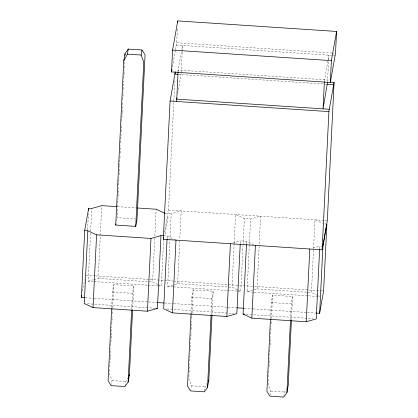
<?xml version="1.0" encoding="UTF-8"?>
<svg xmlns="http://www.w3.org/2000/svg" width="418" height="418" viewBox="0 0 418 418"><rect width="100%" height="100%" fill="white"/><g stroke="black" fill="none" stroke-linecap="round" stroke-linejoin="round"><path stroke-width="0.31" stroke-dasharray="2.09 1.57" d="M87.608 229.696L88.402 213.452M93.402 281.565L88.224 281.22L90.638 231.854M90.669 231.206L91.782 208.457M93.846 279.632L98.214 278.393L101.773 205.63M111.69 307.543L112.447 291.994L113.753 284.637L133.765 285.964L132.621 309.289M109.605 369.517L109.417 373.405L112.05 380.584L111.376 384.377M109.73 366.926L110.206 357.207M110.237 356.559L110.65 348.137M110.775 345.545L111.251 335.821M111.282 335.173L111.695 326.751M111.825 324.159L112.202 316.384M112.332 313.793L112.583 308.609M112.614 307.961L113.753 284.637M117.442 209.23L117.03 217.694L135.103 218.896M117.573 206.623L117.954 198.806M118.08 196.199L118.498 187.734M118.623 185.127L119.005 177.31M119.135 174.703L119.548 166.239M119.579 165.585L120.055 155.815M120.185 153.207L120.567 145.391M120.692 142.784L121.11 134.319M121.236 131.712L121.617 123.895M121.742 121.288L122.16 112.823M122.192 112.17L122.667 102.4M122.798 99.792L123.179 91.976M123.305 89.374L123.723 80.904M123.848 78.297L124.23 70.48M124.355 67.878L124.674 61.362M131.665 309.519L132.459 293.321L133.765 285.964M157.873 284.449L152.612 282.004L154.744 238.479M154.869 235.877L156.17 209.246M158.145 285.86L161.379 286.074L163.605 240.611M167.106 238.636L167.231 236.034L164.107 235.825M164.567 232.298L168.511 210.076L174.886 79.66M175.492 49.512L176.694 42.73L177.415 27.964M172.812 286.837L167.634 286.492L171.192 213.729L181.182 210.902L179.782 239.488M178.105 71.342L178.167 70.046L329.483 80.094M181.177 73.254L177.645 94.102M181.208 72.607L182.222 51.91M182.253 51.262L182.541 45.442L181.532 51.121M167.634 286.492L177.624 283.665L179.75 240.141M191.099 312.816L191.857 297.266L193.163 289.909L213.17 291.236L212.03 314.561M189.014 374.789L188.821 378.677L191.46 385.856L190.786 389.649M189.14 372.198L189.553 363.775M189.678 361.183L190.059 353.409M190.185 350.817L190.598 342.394M190.723 339.803L191.104 332.023M191.23 329.431L191.643 321.008M191.768 318.417L191.993 313.881M192.024 313.234L193.163 289.909M211.074 314.796L211.863 298.593L213.17 291.236M237.283 289.721L232.021 287.276L234.148 243.751M234.179 243.104L235.58 214.518L244.347 218.588L250.596 219.006L260.592 216.179L259.129 246.061M240.261 243.49L240.387 240.893L246.641 241.306L254.818 245.11M237.549 291.132L240.789 291.351L243.01 245.883M243.041 245.235L244.347 218.588M246.51 243.908L246.641 241.306M253.512 292.192L247.038 291.764L249.295 245.648M249.327 245L250.596 219.006M247.038 291.764L257.033 288.937L259.097 246.709M270.472 318.735L271.266 302.538L272.573 295.181L292.579 296.508L291.44 319.838M268.45 379.413L268.231 383.949L270.869 391.128L270.195 394.921M268.581 376.822L268.957 369.047M269.087 366.455L269.495 358.033M269.626 355.441L270.002 347.666M270.132 345.075L270.545 336.652M270.671 334.06L271.052 326.28M271.178 323.689L271.397 319.153M271.428 318.506L272.573 295.181M290.479 320.068L291.273 303.87L292.579 296.508M317.858 295.536L311.431 292.548L314.989 219.79L322.586 223.316M324.415 81.055L328.851 55.16L327.55 81.677M319.665 248.767L319.791 246.165L322.294 246.333M82.555 291.121L84.593 279.652M116.486 220.761L116.706 219.534M172.42 66.807L175.377 50.15M177.864 71.771L181.417 51.754M125.024 385.924L125.808 381.498L127.615 378.112M204.428 391.196L205.217 386.77L207.025 383.39M283.838 396.468L284.621 392.042L286.429 388.662M165.053 233.834L168.109 216.979M88.224 281.22L93.219 279.804M232.894 243.015L240.387 240.893M312.925 248.109L319.791 246.165M176.694 42.73L331.605 53.013M332.253 53.06L334.86 53.232M176.286 45.029L332.603 55.406M333.224 55.448L335.1 55.573M178.611 74.383L326.777 84.222M117.317 206.664L136.096 207.908M168.511 210.076L324.07 220.406M324.723 220.453L327.325 220.626M164.938 213.316L171.192 213.729M324.378 223.902L326.254 224.027M86.009 275.232L94.985 275.828M95.633 275.87L149.362 279.438M150.01 279.48L173.094 281.016M173.742 281.058L253.799 286.372M254.447 286.419L320.481 290.803M321.108 290.844L322.983 290.97M98.214 278.393L152.612 282.004M177.624 283.665L232.021 287.276M257.033 288.937L311.431 292.548M94.05 281.607L147.784 285.175M148.432 285.217L157.497 285.818M173.46 286.879L227.193 290.447M227.841 290.489L236.901 291.09M254.16 292.239L307.894 295.803M308.541 295.85L319.545 296.581M112.447 291.994L132.459 293.321M191.857 297.266L211.863 298.593M271.266 302.538L291.273 303.87M85.199 297.747L93.611 298.306M94.259 298.347L147.993 301.916M148.641 301.958L157.058 302.517M164.603 303.019L173.021 303.578M173.669 303.62L227.402 307.188M228.05 307.23L236.463 307.789M244.013 308.291L252.43 308.85M253.073 308.892L306.807 312.46M307.455 312.502L316.52 313.103M87.503 303.74L155.475 308.254M166.907 309.012L234.237 313.479M246.317 314.284L312.998 318.709M112.05 380.584L125.808 381.498M191.46 385.856L205.217 386.77M270.869 391.128L284.621 392.042M318.443 295.808L319.613 296.352M167.231 236.034L175.414 239.833M237.863 289.993L240.789 291.351M158.459 284.721L161.379 286.074"/><path stroke-width="0.63" d="M84.551 297.705L81.421 297.496L84.697 230.553L88.658 208.253L91.782 208.457L101.773 205.63L116.669 206.623M88.564 210.202L88.658 208.253M84.697 230.553L87.822 230.762L84.264 303.525L93.031 307.596L147.429 311.206L157.419 308.38L160.977 235.621L163.48 235.783M93.031 307.596L96.589 234.832L87.822 230.762M111.627 308.839L108.11 380.761L111.151 385.642L124.909 386.556L128.117 382.089L129.423 374.732L132.59 309.937M115.723 225.051L123.754 60.903L125.06 53.546L128.263 49.084L142.021 49.998L145.067 54.873L137.036 219.022L135.73 226.384L115.723 225.051L115.943 223.829M124.961 55.5L125.06 53.546M128.117 382.089L131.633 310.166M135.73 226.384L143.761 62.235L141.122 55.056L142.021 49.998M147.429 311.206L150.987 238.448L160.977 235.621M330.178 82.121L334.086 82.377L327.325 220.626L322.137 249.828L163.323 239.279L170.084 101.036L175.273 71.833L175.173 73.787M171.511 71.933L172.577 50.103L177.76 20.9L336.579 31.444L335.508 53.274L330.325 82.477L171.511 71.933L171.965 69.367M167.069 239.284L163.673 308.797L172.441 312.868L226.838 316.478L236.828 313.652L240.225 244.143M177.666 22.828L177.76 20.9M178.073 71.985L176.746 99.15L329.311 109.281M172.441 312.868L175.999 240.104M191.063 313.463L187.515 386.033L190.561 390.914L204.318 391.828L207.521 387.366L208.833 380.004L211.999 315.209M207.521 387.366L211.043 315.444M226.838 316.478L230.396 243.72M319.634 249.415L316.233 318.929L306.242 321.75L251.845 318.14L243.077 314.07L246.479 244.556M251.845 318.14L255.403 245.382M270.441 319.383L266.924 391.305L269.971 396.186L283.723 397.1L286.931 392.638L288.237 385.276L291.409 320.486M286.931 392.638L290.447 320.716M306.242 321.75L309.801 248.992M324.384 81.703L323.057 108.868L327.519 82.32M322.137 249.828L328.903 111.58L334.086 82.377M330.325 82.477L331.39 60.647L336.579 31.444M319.645 313.312L322.921 246.374L326.881 224.069L323.605 291.006L319.645 313.312L316.52 313.103M81.421 297.496L81.761 295.583M123.754 60.903L127.365 54.141L128.263 49.084M176.339 101.449L176.971 97.89M163.323 239.279L163.663 237.377M128.822 375.86L129.423 374.732M208.227 381.132L208.833 380.004M172.577 50.103L331.39 60.647M127.365 54.141L141.122 55.056M174.86 74.132L177.99 74.341M327.425 84.264L333.679 84.676M170.084 101.036L328.903 111.58M137.391 207.997L156.17 209.246L164.938 213.316M96.589 234.832L150.987 238.448M157.706 302.559L163.955 302.977M237.111 307.831L243.365 308.249M156.123 308.296L157.419 308.38M243.077 314.07L244.373 314.153"/></g></svg>
